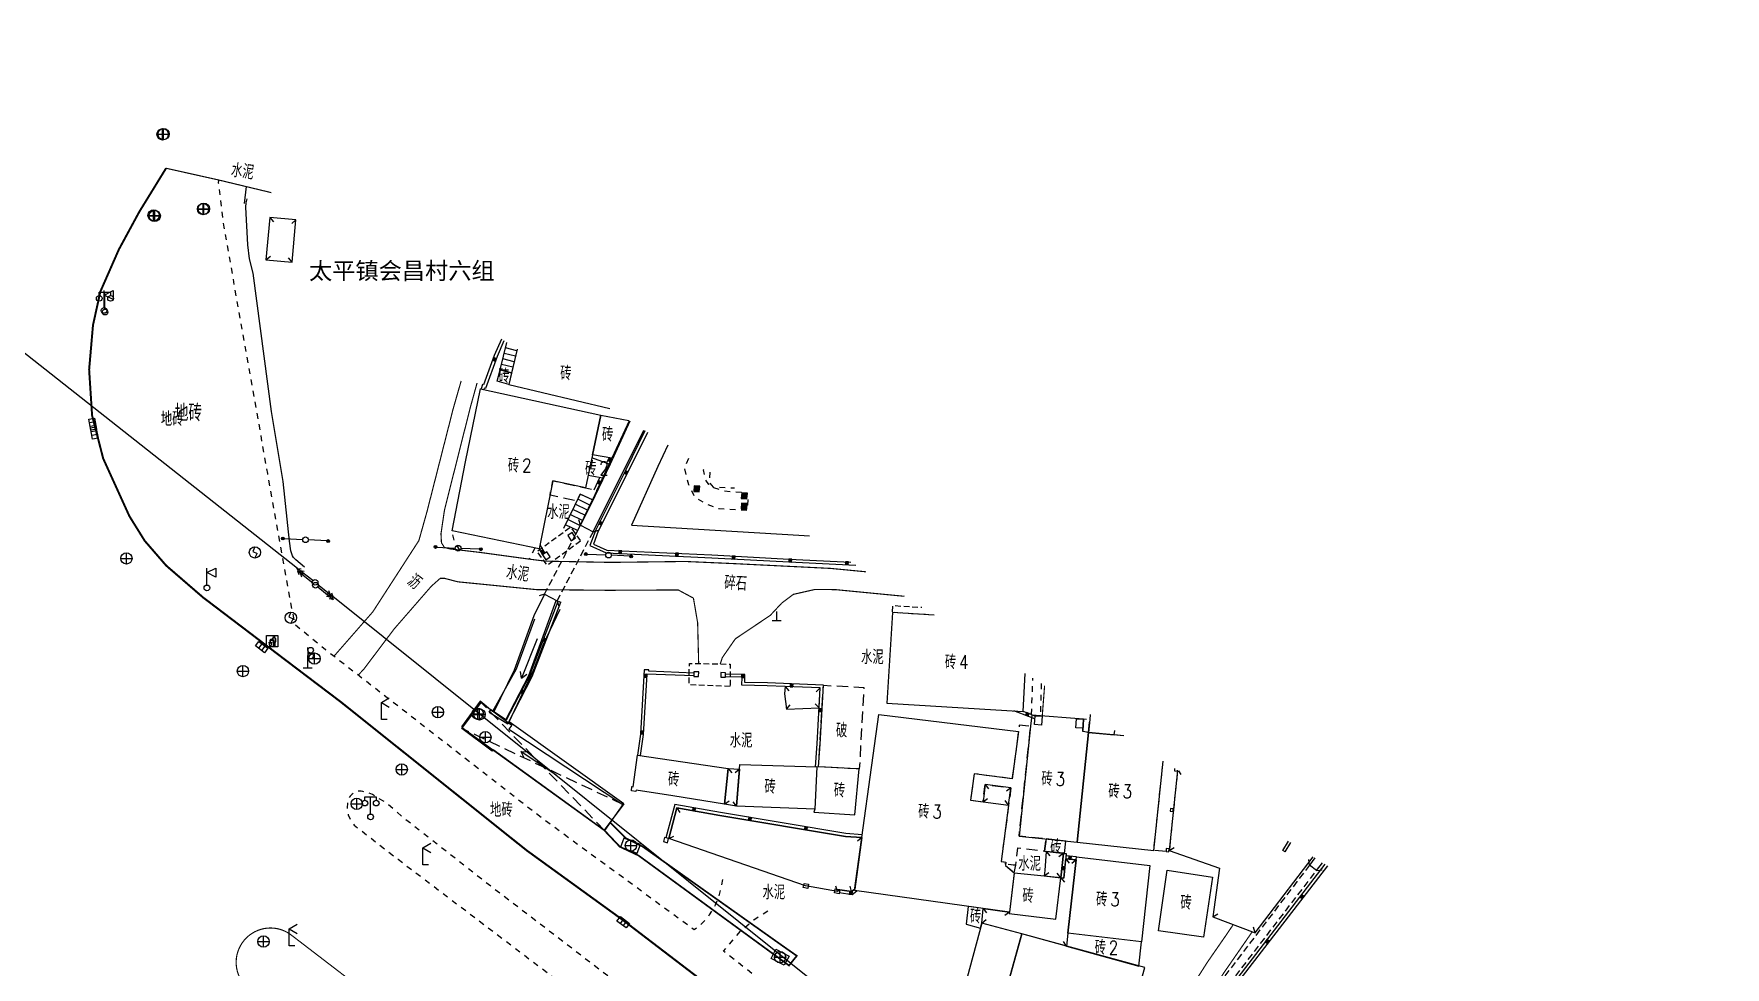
# Model space of a CAD drawing. Extents: x 5235 to 6165, y 11896 to 12757.
# Drawn here: x 5495.2 to 5644.3, y 12535.1 to 12617.3 of the extents above; entities that cross this region are included whole.
import ezdxf
from ezdxf.enums import TextEntityAlignment as Align

# ---------------------------------------------------------------- set-up
doc = ezdxf.new("R2010")
doc.units = 0
doc.header["$LTSCALE"] = 0.5
for name, pattern in [('X1', [5, 4, -1]), ('X3', [5, 4, -1]), ('X31', [1.8, 1.2, -0.6]), ('X32', [1.5, 1, -0.5]), ('X5', [3, 2, -1]), ('X6', [2, 1, -1])]:
    doc.linetypes.add(name, pattern=pattern)
doc.layers.get('0').update_dxf_attribs({"linetype": 'CONTINUOUS'})
for name, color, linetype in [('COMPONENT', 4, 'CONTINUOUS'), ('DGX', 2, 'CONTINUOUS'), ('DLDW', 11, 'CONTINUOUS'), ('DLSS', 4, 'CONTINUOUS'), ('DMTZ', 3, 'CONTINUOUS'), ('GXYZ', 2, 'CONTINUOUS'), ('JJ', 2, 'CONTINUOUS'), ('JMD', 6, 'CONTINUOUS'), ('SXSS', 5, 'CONTINUOUS')]:
    doc.layers.add(name, color=color, linetype=linetype)
doc.styles.add('HZ', font='rs.shx', dxfattribs={"width": 0.8, "bigfont": 'hztxt.shx'})
doc.styles.add('正等线体', font='simhei.ttf')
doc.linetypes.add('10421', pattern='A,2,[150,AAA.SHX,S=1,R=0,X=0,Y=1],1e-11', length=2)
doc.linetypes.add('10422', pattern='A,2,[150,AAA.SHX,S=1,R=0,X=0,Y=1],2,[177,AAA.SHX,S=1,R=0,X=0,Y=0.8],1e-09', length=4)
doc.linetypes.add('833', pattern='A,2,[150,AAA.SHX,S=0.8,R=0,X=0,Y=0.8],2,[150,AAA.SHX,S=2,R=0,X=0,Y=2],1e-11', length=4)

# ---------------------------------------------------------------- blocks, each defined once
blk = doc.blocks.new('gc041')
for p, q in [((-1, 0.5), (1, 0.5)), ((-1, -0.5), (-1, 0.5)), ((-0.33, 0.5), (-0.33, -0.5)), ((0.33, 0.5), (0.33, -0.5)), ((1, 0.5), (1, -0.5)), ((1, -0.5), (-1, -0.5))]:
    blk.add_line(p, q)
blk = doc.blocks.new('gc043')
for p, q in [((-1, 0), (1, 0)), ((0, -1), (0, 1))]:
    blk.add_line(p, q)
blk.add_circle((0, 0), 1)
blk = doc.blocks.new('GC097')
for p, q in [((-1, 2.92), (-1, 3.52)), ((-1, 3.52), (1, 3.52)), ((0, 0.52), (0, 3.52)), ((1, 3.52), (1, 2.92))]:
    blk.add_line(p, q)
for centre in [(-1, 2.42), (0.01, 0), (1, 2.42)]:
    blk.add_circle(centre, 0.5)
blk = doc.blocks.new('GC052')
for p, q in [((0, 3), (1.38, 3.81)), ((0, 0), (0, 3)), ((0, 3), (1.38, 2.19)), ((1, 0), (0, 0))]:
    blk.add_line(p, q)
blk = doc.blocks.new('gc013a')
at = {"linetype": 'Continuous'}
blk.add_line((0.5, 0), (4, 0), dxfattribs=at)
at = {"linetype": 'Continuous', "flags": 128}
for points in [[(2.77, 0.35), (3.38, 0), (2.77, -0.35)], [(3.39, 0.35), (4, 0), (3.39, -0.35)]]:
    blk.add_lwpolyline(points, dxfattribs=at)
blk = doc.blocks.new('gc170')
at = {"linetype": 'Continuous'}
blk.add_circle((0, 0), 0.5, dxfattribs=at)
blk = doc.blocks.new('gcbj0305')
for points in [[(-1.01, 1.01), (1.01, 1.01), (1.01, -1.01), (-1.01, -1.01)], [(-0.47, 0.01), (-0.39, -0.06), (-0.31, 0.01), (-0.39, 0.09)], [(0.13, 0.3), (0.13, -0.79), (0.15, -0.85), (0.24, -0.85), (0.28, -0.8), (0.28, -0.15), (0.33, -0.15), (0.33, -0.8), (0.36, -0.85), (0.44, -0.85), (0.49, -0.8), (0.49, 0.3), (0.52, 0.3), (0.52, -0.11), (0.55, -0.14), (0.6, -0.14), (0.64, -0.09), (0.64, 0.43), (0.53, 0.54), (0.14, 0.54), (0.03, 0.45), (-0.06, 0.26), (-0.33, 0.26), (-0.36, 0.24), (-0.36, 0.18), (-0.34, 0.15), (-0.01, 0.14), (0.11, 0.31)], [(-0.4, -0.13), (-0.31, -0.2), (-0.25, -0.13), (-0.33, -0.06)], [(-0.4, -0.25), (-0.3, -0.25), (-0.3, -0.35), (-0.4, -0.35)]]:
    blk.add_lwpolyline(points, close=True)
blk.add_lwpolyline([(-0.6, -0.18), (-0.47, -0.82), (-0.21, -0.82), (-0.09, -0.16)])
blk.add_circle((0.3, 0.72), 0.128)
blk = doc.blocks.new('gc050')
for p, q in [((0, 1), (-0.38, 0.18)), ((-0.38, 0.18), (0.38, -0.18)), ((0, -1), (0.38, -0.18))]:
    blk.add_line(p, q)
blk.add_circle((0, 0), 1)
blk = doc.blocks.new('gc299')
for points in [[(0, 3.1), (0, 3.6)], [(0, 3.1), (0, 2.1)], [(-0.8, 0), (0, 0), (0.8, 0)], [(0, 1.6), (0, 2.1)], [(0, 0), (0, 1.6)]]:
    blk.add_lwpolyline(points)
for centre in [(0.5, 3.1), (0.5, 2.1)]:
    blk.add_circle(centre, 0.5)
blk = doc.blocks.new('gc019')
for p, q in [((0, 0.5), (0, 3.5)), ((0, 2.7), (1.6, 3.5)), ((1.6, 3.5), (1.6, 1.9)), ((1.6, 1.9), (0, 2.7))]:
    blk.add_line(p, q)
blk.add_circle((0, 0), 0.5)
blk = doc.blocks.new('gc013c')
at = {"linetype": 'Continuous'}
h = blk.add_hatch(color=256, dxfattribs=at)
edge = h.paths.add_edge_path()
edge.add_arc((4, 0), 0.25, 0, 360)
at = {"linetype": 'Continuous', "flags": 128}
blk.add_lwpolyline([(3.75, 0), (0.5, 0)], dxfattribs=at)
at = {"linetype": 'Continuous'}
blk.add_circle((4, 0), 0.25, dxfattribs=at)
blk = doc.blocks.new('gc002')
at = {"linetype": 'Continuous'}
blk.add_hatch(color=256, dxfattribs=at).paths.add_polyline_path([(0.5, 0.5), (-0.5, 0.5), (-0.5, -0.5), (0.5, -0.5)])
blk.add_lwpolyline([(-0.5, -0.5), (0.5, -0.5), (0.5, 0.5), (-0.5, 0.5), (-0.5, -0.5)])
blk = doc.blocks.new('gc111')
for p, q in [((-0.8, 0), (0.8, 0)), ((0, 0), (0, 1.6))]:
    blk.add_line(p, q)
blk = doc.blocks.new('gc086')
for q in [(6.46, 0.6), (6.46, -0.6)]:
    blk.add_line((7.5, 0), q)
blk.add_lwpolyline([(0, 0), (7.5, 0)])

msp = doc.modelspace()

# ---------------------------------------------------------------- linework, layer by layer
at = {"layer": 'DGX', "color": 2, "linetype": 'Continuous', "elevation": 523.5, "flags": 128}
msp.add_lwpolyline([(5513.94, 12603.88), (5513.77, 12602.37)], dxfattribs=at)
at = {"layer": 'DLSS', "linetype": 'Continuous', "flags": 128}
msp.add_lwpolyline([(5553.95, 12534.02, 0.175, 0.175, 0), (5551.28, 12536.06, 0.175, 0.175, 0), (5547.12, 12539.24, 0.175, 0.175, 0), (5538.64, 12545.38, 0.175, 0.175, 0), (5522.28, 12558.45, 0.175, 0.175, 0), (5516.87, 12562.55, 0.175, 0.175, 0), (5510.13, 12567.67, 0.175, 0.175, 0), (5506.89, 12570.47, 0.175, 0.175, 0), (5505, 12572.65, 0.175, 0.175, 0), (5503.65, 12574.82, 0.175, 0.175, 0), (5501.34, 12579.9, 0.175, 0.175, 0), (5500.36, 12583.71, 0.175, 0.175, 0), (5500.1, 12587.74, 0.175, 0.175, 0), (5500.44, 12591.66, 0.175, 0.175, 0), (5501.09, 12594.62, 0.175, 0.175, 0), (5502.72, 12598.33, 0.175, 0.175, 0), (5504.52, 12601.65, 0.175, 0.175, 0), (5506.88, 12605.49, 0.175, 0.175, 0), (5506.88, 12605.49, 0, 0, 0)], format="xyseb", dxfattribs=at)
at = {"layer": 'DLSS', "linetype": 'Continuous', "const_width": 0.1, "flags": 128}
for points in [[(5506.88, 12605.49), (5511.54, 12604.45), (5516.16, 12603.34)], [(5529.16, 12572.67), (5529.87, 12575.2), (5532.19, 12584.31), (5532.89, 12586.75)], [(5521.67, 12562.47), (5525.1, 12566.39), (5529.16, 12572.67)], [(5546.04, 12570.75), (5540.31, 12570.86), (5538.87, 12571.04), (5534.55, 12571.63), (5531.81, 12571.95)], [(5523.81, 12560.81), (5524.31, 12561.34), (5526.98, 12564.88), (5530.26, 12568.65), (5531.04, 12569.34), (5531.44, 12569.34), (5532.58, 12569.04), (5539.52, 12568.35), (5545.87, 12568.29), (5545.87, 12568.29), (5552.02, 12568.32), (5553.36, 12567.6)], [(5571.96, 12567.76), (5565.87, 12568.35), (5564.05, 12568.36), (5562.16, 12567.93), (5561.14, 12567.16), (5560.13, 12566.08), (5557.05, 12564.01), (5555.9, 12562.35), (5555.72, 12561.79)], [(5553.36, 12567.6), (5553.73, 12565.43), (5553.82, 12561.83)], [(5600.94, 12538.83), (5600.24, 12537.8), (5598.65, 12535.5), (5595.25, 12530.15), (5594.67, 12529.16), (5594.08, 12528.38), (5591.7, 12525.63), (5589.95, 12523.71)]]:
    msp.add_lwpolyline(points, dxfattribs=at)
at = {"layer": 'DLSS', "linetype": 'X6', "flags": 128}
for points in [[(5555.93, 12542.81), (5555.59, 12541.32), (5555.28, 12540.54), (5554.76, 12539.68), (5554.23, 12539.04), (5553.43, 12538.36), (5540.21, 12548.05), (5520.94, 12563.04), (5518.24, 12565.26), (5517.12, 12571.33), (5515.84, 12578.59), (5512, 12600.3), (5511.51, 12604.18), (5511.54, 12604.45)], [(5552.93, 12579.9), (5552.54, 12579.07), (5552.93, 12577.62), (5553.49, 12576.48), (5554.58, 12575.87), (5555.64, 12575.49), (5558.13, 12575.34), (5558.2, 12576.54)], [(5557.6, 12576.92), (5556.02, 12577.02), (5555.07, 12577.36), (5554.72, 12577.62), (5554.41, 12578.05), (5554.25, 12578.91), (5554.3, 12579.03)], [(5554.79, 12578.71), (5554.74, 12577.81), (5555.1, 12577.39), (5556.97, 12577.32)], [(5532.76, 12571.84), (5532.29, 12572.62), (5532.13, 12573.25), (5532.09, 12573.54)], [(5539.38, 12572), (5538.87, 12571.04)], [(5583.15, 12557.34), (5583.28, 12560.55)], [(5584.01, 12560.08), (5583.94, 12557.23)], [(5581.94, 12515.8), (5581.01, 12516.72), (5574.37, 12522.11), (5556.01, 12536.48), (5557.61, 12538.35), (5558.68, 12539.24), (5559.99, 12540.1)]]:
    msp.add_lwpolyline(points, dxfattribs=at)
at = {"layer": 'DLSS', "linetype": 'X3', "const_width": 0.1, "flags": 128}
for points in [[(5534.29, 12586.56), (5533.7, 12584.43), (5531.42, 12575.38), (5531.11, 12573.28), (5531.15, 12572.49), (5531.4, 12572.08), (5531.81, 12571.95)], [(5568.58, 12569.92), (5565.45, 12570.22), (5556.76, 12570.65), (5552.64, 12570.83), (5546.04, 12570.75)], [(5584.1, 12557.19), (5584.31, 12559.89)], [(5602.62, 12538.21), (5601.66, 12536.82), (5600.09, 12534.55), (5596.67, 12529.14), (5593.02, 12524.51), (5589.14, 12520.26)]]:
    msp.add_lwpolyline(points, dxfattribs=at)
at = {"layer": 'DLSS', "linetype": 'X6', "flags": 128}
msp.add_lwpolyline([(5714.28, 12401.33), (5723.07, 12394.55), (5723.28, 12394.42), (5723.5, 12394.3), (5723.66, 12394.24), (5723.9, 12394.19), (5724.31, 12394.16), (5724.56, 12394.16), (5724.75, 12394.18), (5724.84, 12394.22), (5725.02, 12394.37), (5725.27, 12394.64), (5725.47, 12394.92), (5725.6, 12395.26), (5725.65, 12395.52), (5725.64, 12395.83), (5725.56, 12396.31), (5725.47, 12396.58), (5724.96, 12397.02), (5722.67, 12398.74), (5717.81, 12402.47), (5708.02, 12410.01), (5696.53, 12418.82), (5680.31, 12431.11), (5663.59, 12444.08), (5647.77, 12456.19), (5634.26, 12466.55), (5620.79, 12477.29), (5575.97, 12511.19), (5535.58, 12542.14), (5527.97, 12548.11), (5526.24, 12549.59), (5525.06, 12550.28), (5524.79, 12550.4), (5524.43, 12550.51), (5524.23, 12550.56), (5524.07, 12550.58), (5523.94, 12550.6), (5523.84, 12550.59), (5523.64, 12550.53), (5523.39, 12550.4), (5523.27, 12550.32), (5523.1, 12550.14), (5522.93, 12549.84), (5522.86, 12549.62), (5522.84, 12549.1), (5522.88, 12548.75), (5522.93, 12548.49), (5523.1, 12548.13), (5523.3, 12547.8), (5523.47, 12547.6), (5523.97, 12547.19), (5527.33, 12544.58), (5551.2, 12526.45), (5574.5, 12508.57), (5632.23, 12464.27), (5647.76, 12452.45), (5678.71, 12428.77)], close=True, dxfattribs=at)
at = {"layer": 'DLSS', "linetype": 'Continuous', "const_width": 0.1, "elevation": 521.68, "flags": 128}
msp.add_lwpolyline([(5711.52, 12381.77, 1.029139), (5715.17, 12386.63), (5518, 12537.84, 1.032998), (5514.32, 12533.04)], format="xyb", close=True, dxfattribs=at)
at = {"layer": 'DMTZ', "linetype": '10421', "flags": 128}
msp.add_lwpolyline([(5519.09, 12570.32), (5518.31, 12570.97), (5518.12, 12571.17), (5518.01, 12571.34), (5517.88, 12571.77), (5517.76, 12572.62), (5517.21, 12577.87), (5516.16, 12584.05), (5514.57, 12596.25), (5514.24, 12597.51), (5514.08, 12598.75), (5513.91, 12602.06), (5513.94, 12602.43), (5514.03, 12602.8)], dxfattribs=at)
at = {"layer": 'GXYZ', "linetype": 'Continuous'}
for p, q in [((5518.45, 12570.22), (5458.68, 12617.34)), ((5569.26, 12529.55), (5521.58, 12567.74))]:
    msp.add_line(p, q, dxfattribs=at)
at = {"layer": 'GXYZ', "linetype": 'Continuous', "flags": 128}
for points in [[(5546.94, 12545.65), (5548.39, 12545.11), (5548.68, 12545.89), (5547.23, 12546.43)], [(5560.62, 12536.65), (5561.79, 12536.05), (5561.37, 12535.24), (5560.21, 12535.84)]]:
    msp.add_lwpolyline(points, close=True, dxfattribs=at)
at = {"layer": 'JMD', "linetype": 'Continuous'}
for p, q in [((5516.04, 12601.16), (5516.36, 12600.77)), ((5518.33, 12600.94), (5517.95, 12600.62)), ((5515.68, 12597.43), (5516.07, 12597.75)), ((5517.98, 12597.21), (5517.66, 12597.6)), ((5537.56, 12588.44), (5536.56, 12588.68)), ((5537.68, 12588.93), (5536.67, 12589.17)), ((5537.8, 12589.41), (5536.79, 12589.65)), ((5537.33, 12587.47), (5536.32, 12587.71)), ((5537.45, 12587.95), (5536.44, 12588.19)), ((5544.45, 12576.25), (5543.37, 12576.77)), ((5543.8, 12574.9), (5542.72, 12575.42)), ((5544.01, 12575.35), (5542.94, 12575.87)), ((5544.23, 12575.8), (5543.16, 12576.32)), ((5543.14, 12573.55), (5542.07, 12574.07)), ((5543.36, 12574), (5542.29, 12574.52)), ((5543.58, 12574.45), (5542.5, 12574.97)), ((5561.43, 12559.81), (5561.77, 12559.44)), ((5564.54, 12559.68), (5564.17, 12559.35)), ((5561.55, 12557.81), (5561.87, 12558.19)), ((5564.44, 12557.93), (5564.09, 12558.29)), ((5556.43, 12552.59), (5556.75, 12552.21)), ((5557.43, 12552.51), (5557.05, 12552.19)), ((5596.1, 12552.38), (5596.31, 12552.04)), ((5578.88, 12549.65), (5579.27, 12549.95)), ((5579.07, 12551.17), (5579.37, 12550.78)), ((5581.34, 12550.89), (5580.94, 12550.59)), ((5551.91, 12549.12), (5552.17, 12548.7)), ((5556.1, 12549.44), (5556.5, 12549.74)), ((5557.16, 12549.25), (5556.86, 12549.64)), ((5581.14, 12549.35), (5580.83, 12549.75)), ((5551.18, 12546.41), (5551.63, 12546.63)), ((5568.2, 12546.49), (5567.81, 12546.17)), ((5595.29, 12545.37), (5595.72, 12545.63)), ((5584.46, 12545.28), (5584.78, 12544.9)), ((5585.96, 12545.11), (5585.57, 12544.79)), ((5586.17, 12544.63), (5586.48, 12544.25)), ((5587.09, 12544.54), (5586.7, 12544.22)), ((5584.28, 12543.11), (5584.67, 12543.42)), ((5585.74, 12542.96), (5585.42, 12543.35)), ((5585.74, 12542.96), (5586.05, 12542.57)), ((5566.07, 12541.73), (5565.91, 12542.2)), ((5567.28, 12541.73), (5567.16, 12542.22)), ((5578.89, 12540.25), (5579.2, 12539.86)), ((5581.21, 12539.93), (5580.81, 12539.63)), ((5599.14, 12539.51), (5599.57, 12539.76)), ((5578.78, 12538.94), (5579.15, 12539.28)), ((5602.86, 12538.11), (5602.72, 12538.59)), ((5586.24, 12536.93), (5585.96, 12537.34))]:
    msp.add_line(p, q, dxfattribs=at)
at = {"layer": 'JMD', "linetype": 'Continuous', "flags": 128}
for points in [[(5517.98, 12597.21), (5518.33, 12600.94), (5516.04, 12601.16), (5515.68, 12597.43)], [(5537.09, 12586.44), (5536.06, 12586.72), (5536.32, 12587.71), (5537.33, 12587.47)], [(5539.76, 12571.95), (5532.09, 12573.54), (5533.28, 12579.62), (5534.59, 12586.05), (5545.21, 12583.73), (5544.46, 12580.24), (5543.84, 12577.31), (5540.97, 12577.95)], [(5544.08, 12578.45), (5545.37, 12578.19), (5545.93, 12579.41), (5544.41, 12579.96)], [(5542.59, 12572.66), (5542.97, 12572.91), (5542.67, 12573.37), (5542.29, 12573.11)], [(5540.36, 12570.98), (5540.74, 12571.23), (5540.44, 12571.68), (5540.06, 12571.43)], [(5553.39, 12561.1), (5553.39, 12560.7), (5553.82, 12560.68), (5553.83, 12561.09)], [(5555.77, 12561.05), (5555.77, 12560.64), (5556.19, 12560.63), (5556.2, 12561.03)], [(5564.54, 12559.68), (5561.43, 12559.81), (5561.39, 12559.16), (5561.55, 12557.81), (5564.45, 12557.92)], [(5580.48, 12544.38), (5580.89, 12544.34), (5580.85, 12544.04), (5581.64, 12543.39), (5581.21, 12539.93), (5567.56, 12541.82), (5569.71, 12557.33), (5582, 12555.83), (5581.44, 12551.68), (5578.09, 12552.12), (5577.78, 12549.79), (5578.88, 12549.65), (5581.14, 12549.35), (5580.48, 12544.38)], [(5582.06, 12546.62), (5587.17, 12546.08), (5588.18, 12555.77), (5587.67, 12555.85), (5587.75, 12556.93), (5583.18, 12557.29), (5583.08, 12556.31)], [(5583.47, 12557.24), (5584.1, 12557.19), (5584.04, 12556.41), (5583.41, 12556.46)], [(5587.12, 12556.96), (5587.75, 12556.92), (5587.69, 12556.14), (5587.06, 12556.18)], [(5556.1, 12549.44), (5551.54, 12550.17), (5548.31, 12550.67), (5548.29, 12550.57), (5547.9, 12550.62), (5547.94, 12550.99), (5548.05, 12550.98), (5548.43, 12553.77), (5556.43, 12552.59)], [(5557.16, 12549.25), (5557.46, 12552.95), (5564.24, 12552.74), (5564.07, 12549)], [(5556.1, 12549.44), (5556.43, 12552.59), (5557.43, 12552.51), (5557.16, 12549.25)], [(5567.98, 12552.54), (5567.69, 12552.56), (5565.6, 12552.67), (5564.24, 12552.74), (5564.24, 12552.74), (5564.07, 12549), (5563.97, 12548.74), (5567.59, 12548.51)], [(5578.88, 12549.65), (5581.14, 12549.35), (5581.34, 12550.89), (5579.07, 12551.17)], [(5567.58, 12541.96), (5567.28, 12541.73), (5566.25, 12541.88), (5566.25, 12541.88), (5566.07, 12541.73), (5563.23, 12542.23), (5551.18, 12546.41), (5551.18, 12546.41), (5551.91, 12549.12), (5555.7, 12548.45), (5566.77, 12546.6), (5568.2, 12546.49)], [(5595.63, 12548.79), (5595.65, 12549.04), (5595.41, 12549.06), (5595.38, 12548.81)], [(5550.82, 12546.5), (5550.72, 12546.14), (5551.07, 12546.04), (5551.17, 12546.41)], [(5584.31, 12545.3), (5586.05, 12545.1), (5586.18, 12546.18), (5584.44, 12546.37)], [(5595.26, 12545.24), (5595.28, 12545.49), (5595.03, 12545.52), (5595.01, 12545.27)], [(5581.21, 12539.93), (5581.2, 12539.81), (5585.29, 12539.31), (5585.74, 12542.96), (5585.99, 12542.93), (5586.17, 12544.63), (5587.09, 12544.54), (5586.37, 12538.06), (5586.24, 12536.93), (5582.31, 12538.01), (5578.78, 12538.94), (5578.78, 12538.94), (5578.78, 12538.94), (5578.89, 12540.25)], [(5584.46, 12545.28), (5584.33, 12543.6), (5584.28, 12543.11), (5585.74, 12542.96), (5585.96, 12545.11)], [(5593.58, 12544.04), (5592.85, 12537.31), (5586.37, 12538.06), (5587.12, 12544.79)], [(5563.03, 12542.09), (5563.11, 12542.46), (5563.5, 12542.38), (5563.43, 12542.01)], [(5585.74, 12542.96), (5581.64, 12543.37), (5581.21, 12539.93), (5581.2, 12539.81), (5585.29, 12539.31), (5585.74, 12542.96)], [(5595.12, 12543.63), (5599.1, 12543.02), (5598.32, 12537.73), (5594.34, 12538.27)], [(5565.79, 12541.62), (5565.86, 12541.99), (5566.26, 12541.92), (5566.19, 12541.54)], [(5577.39, 12538.87), (5578.66, 12538.5), (5578.78, 12538.94), (5578.89, 12540.25), (5577.58, 12540.43)], [(5576.19, 12529.37), (5578.83, 12528.66), (5579.05, 12529.46), (5579.86, 12529.24), (5582.31, 12538.01), (5578.78, 12538.94)], [(5579.81, 12529.06), (5590.68, 12526.22), (5593.13, 12535.03), (5582.31, 12538.01)], [(5592.62, 12535.17), (5592.85, 12537.31), (5586.37, 12538.06), (5586.24, 12536.93)]]:
    msp.add_lwpolyline(points, close=True, dxfattribs=at)
at = {"layer": 'JMD', "color": 7, "linetype": 'Continuous', "flags": 128}
for points in [[(5536.43, 12590.42), (5535.81, 12588.98), (5534.87, 12586.39), (5534.76, 12586.42), (5534.65, 12586.04)], [(5549.09, 12582.35), (5547.4, 12578.92), (5544.75, 12573.61), (5544.23, 12572.23), (5545.68, 12571.59), (5554.97, 12571.16), (5561.79, 12570.79), (5567.66, 12570.51)], [(5545.93, 12579.41), (5546.18, 12579.94)], [(5544.85, 12577.09), (5545.37, 12578.19)], [(5539.76, 12571.95), (5540.06, 12571.43)], [(5535.37, 12557.56), (5536.99, 12556.53), (5539.16, 12560.69), (5541.67, 12567.24)], [(5553.39, 12560.99), (5549.42, 12561.16), (5549.42, 12561.28), (5549.03, 12561.29), (5548.68, 12555.61), (5548.43, 12553.77)], [(5564.38, 12552.73), (5564.52, 12554.73), (5564.81, 12559.92), (5559.88, 12560.13), (5557.88, 12560.17), (5557.89, 12560.86), (5556.2, 12560.9)], [(5583.46, 12557.21), (5583.08, 12557.37), (5582.41, 12557.62)], [(5568.24, 12546.74), (5566.8, 12546.85), (5555.74, 12548.7), (5551.72, 12549.4), (5550.94, 12546.47)], [(5605.52, 12545.23), (5606.02, 12546.05)], [(5585.96, 12545.11), (5585.74, 12542.96)], [(5587.12, 12544.79), (5586.19, 12544.88)], [(5609.02, 12544.14), (5601.33, 12534.15), (5597.78, 12529.55), (5591.3, 12521.1), (5588.66, 12517.69)], [(5566.2, 12541.64), (5567.35, 12541.47), (5567.77, 12541.79)]]:
    msp.add_lwpolyline(points, dxfattribs=at)
at = {"layer": 'JMD', "linetype": 'Continuous', "flags": 128}
for points in [[(5536.64, 12590.28), (5536.05, 12588.89), (5535.03, 12586.09), (5534.93, 12586.12), (5534.89, 12585.99)], [(5536.32, 12587.71), (5536.9, 12590.12)], [(5537.83, 12589.53), (5537.09, 12586.44), (5545.99, 12584.32)], [(5537.82, 12589.53), (5537.33, 12587.47)], [(5547.69, 12583.24), (5546.18, 12579.94), (5544.46, 12580.24), (5545.21, 12583.73), (5547.67, 12583.25)], [(5549.3, 12582.21), (5547.63, 12578.81), (5544.97, 12573.51), (5544.55, 12572.36), (5545.73, 12571.84), (5554.98, 12571.41), (5561.8, 12571.04), (5567.24, 12570.78)], [(5545.7, 12579.49), (5545.93, 12579.98)], [(5544.6, 12577.14), (5545.12, 12578.24)], [(5543.37, 12576.77), (5541.91, 12573.74)], [(5542.98, 12573.22), (5544.45, 12576.25)], [(5539.83, 12572.32), (5540.27, 12571.57)], [(5535.37, 12557.56), (5535.51, 12557.77), (5536.89, 12556.88), (5538.93, 12560.8), (5541.44, 12567.33), (5541.67, 12567.24)], [(5574.57, 12566.1), (5570.9, 12566.33), (5570.4, 12558.34), (5582.41, 12557.61), (5582.61, 12560.97)], [(5553.39, 12560.74), (5549.26, 12560.91), (5548.93, 12555.58), (5548.67, 12553.73)], [(5564.13, 12552.74), (5564.27, 12554.75), (5564.54, 12559.68), (5559.87, 12559.88), (5557.63, 12559.92), (5557.64, 12560.62), (5556.19, 12560.65)], [(5583.45, 12556.95), (5582.99, 12557.14), (5581.61, 12557.66)], [(5588.32, 12557.33), (5588.29, 12556.89), (5588.18, 12555.77), (5590.44, 12555.54), (5590.51, 12555.94)], [(5591.28, 12555.45), (5588.18, 12555.77), (5587.17, 12546.08), (5593.93, 12545.37), (5594.76, 12553.23)], [(5591.28, 12555.45), (5590.44, 12555.54), (5590.51, 12555.94)], [(5596.03, 12552.42), (5595.29, 12545.37), (5599.73, 12543.79), (5599.14, 12539.51), (5602.86, 12538.11), (5607.99, 12544.8)], [(5595.77, 12552.58), (5595.75, 12552.39), (5596.01, 12552.36), (5596.01, 12552.43)], [(5568.2, 12546.49), (5566.77, 12546.6), (5555.7, 12548.45), (5551.91, 12549.12), (5551.18, 12546.41), (5551.18, 12546.41), (5551.17, 12546.41)], [(5605.52, 12545.23), (5605.31, 12545.36), (5605.81, 12546.18)], [(5586.05, 12545.1), (5586.21, 12545.08), (5585.99, 12542.93), (5585.74, 12542.96)], [(5587.09, 12544.54), (5586.17, 12544.63)], [(5609.23, 12544), (5601.53, 12534), (5597.98, 12529.4), (5591.5, 12520.95), (5588.8, 12517.46)], [(5566.25, 12541.88), (5567.28, 12541.73), (5567.58, 12541.96)]]:
    msp.add_lwpolyline(points, dxfattribs=at)
at = {"layer": 'JMD', "linetype": 'X5', "flags": 128}
for points in [[(5544.85, 12577.09), (5544.45, 12576.25), (5543.37, 12576.77), (5543.08, 12576.17), (5540.72, 12576.68), (5540.97, 12577.95), (5543.84, 12577.31)], [(5567.98, 12552.54), (5564.38, 12552.73), (5564.52, 12554.73), (5564.81, 12559.92), (5568.38, 12559.73), (5567.98, 12552.54)], [(5581.44, 12551.68), (5579.16, 12551.98), (5579.16, 12551.98), (5578.09, 12552.12), (5577.78, 12549.79), (5578.88, 12549.65), (5579.07, 12551.17), (5581.34, 12550.89), (5581.14, 12549.35), (5580.48, 12544.38), (5580.89, 12544.34), (5580.87, 12544.2), (5580.87, 12544.2), (5581.76, 12544.05), (5581.94, 12545.59), (5584.31, 12545.3), (5584.44, 12546.37), (5582.06, 12546.62), (5583.08, 12556.31), (5582.08, 12556.41), (5582, 12555.83)], [(5587.75, 12556.93), (5587.67, 12555.85), (5588.18, 12555.77), (5588.29, 12556.89)], [(5581.64, 12543.39), (5581.76, 12544.05), (5580.87, 12544.2), (5580.85, 12544.04), (5581.64, 12543.39)]]:
    msp.add_lwpolyline(points, close=True, dxfattribs=at)
at = {"layer": 'JMD', "linetype": 'X32', "flags": 128}
msp.add_lwpolyline([(5543.41, 12572.63), (5540.47, 12570.49), (5539.57, 12571.72), (5542.51, 12573.86)], close=True, dxfattribs=at)
for points in [[(5574.57, 12566.1), (5570.9, 12566.33), (5570.94, 12566.95), (5573.49, 12566.79)], [(5556.59, 12559.82), (5552.99, 12559.95), (5553, 12561.85), (5556.61, 12561.78), (5556.59, 12559.82)]]:
    msp.add_lwpolyline(points, dxfattribs=at)
at = {"layer": 'JMD', "linetype": 'X5', "flags": 128}
msp.add_lwpolyline([(5596.03, 12552.42), (5595.28, 12545.23), (5593.93, 12545.37), (5594.76, 12553.23)], dxfattribs=at)
at = {"layer": 'SXSS', "linetype": 'Continuous'}
for p, q in [((5543.4, 12574.02), (5543.25, 12574.5)), ((5543.4, 12574.02), (5544.51, 12573.44)), ((5544.51, 12573.44), (5544.99, 12573.59)), ((5540.23, 12567.94), (5539.75, 12567.79)), ((5540.23, 12567.94), (5541.34, 12567.36)), ((5541.34, 12567.36), (5541.49, 12566.88)), ((5607.66, 12544.07), (5607.6, 12544.57)), ((5608.27, 12543.58), (5607.66, 12544.07)), ((5608.27, 12543.58), (5608.76, 12543.64))]:
    msp.add_line(p, q, dxfattribs=at)
at = {"layer": 'SXSS', "linetype": 'X5'}
for p, q in [((5545.51, 12547.13), (5534.66, 12558.41)), ((5547.14, 12549.41), (5532.94, 12556.11))]:
    msp.add_line(p, q, dxfattribs=at)
at = {"layer": 'SXSS', "linetype": '10422', "flags": 128}
for points in [[(5547.76, 12583.2), (5546.03, 12579.4), (5544.66, 12576.58), (5543.4, 12574.02)], [(5544.51, 12573.44), (5549, 12582.4)], [(5551.1, 12581.07), (5550.23, 12579.21), (5547.89, 12574.02), (5562.66, 12573.16), (5563.6, 12573.09)], [(5540.23, 12567.94), (5539.28, 12566.03), (5537.57, 12561.26), (5535.78, 12557.57)], [(5536.8, 12556.81), (5538.84, 12560.79), (5541.25, 12567.39)]]:
    msp.add_lwpolyline(points, dxfattribs=at)
at = {"layer": 'SXSS', "linetype": 'X31', "flags": 128}
for points in [[(5540.23, 12567.94), (5543.4, 12574.02)], [(5544.51, 12573.44), (5541.34, 12567.36)], [(5607.66, 12544.07), (5588.02, 12518.37)], [(5588.56, 12517.88), (5608.27, 12543.58)]]:
    msp.add_lwpolyline(points, dxfattribs=at)
at = {"layer": 'SXSS', "linetype": '833', "flags": 128}
for points in [[(5537.12, 12556.69), (5539.28, 12561.3), (5540.15, 12563.55), (5541.62, 12566.63)], [(5533.01, 12556.18), (5545.48, 12547.16)], [(5547.22, 12549.47), (5537.12, 12556.69)], [(5547.22, 12549.47), (5545.48, 12547.16)]]:
    msp.add_lwpolyline(points, dxfattribs=at)
for points, elevation in [([(5539.34, 12565.76), (5537.74, 12561.33), (5535.66, 12557.62)], 523.95), ([(5534.55, 12558.51), (5532.91, 12556.25)], 523.62), ([(5535.66, 12557.62), (5534.55, 12558.51)], 523.95)]:
    msp.add_lwpolyline(points, dxfattribs=dict(at, elevation=elevation))
at = {"layer": 'SXSS', "linetype": 'Continuous', "flags": 128}
for points in [[(5535.72, 12554.24), (5535.62, 12554.11), (5532.94, 12556.11), (5534.66, 12558.41), (5537.34, 12556.4), (5537.08, 12556.06), (5547.14, 12549.41), (5545.51, 12547.13), (5535.72, 12554.24)], [(5608.14, 12544.7), (5607.66, 12544.07)], [(5608.27, 12543.58), (5608.8, 12544.28)]]:
    msp.add_lwpolyline(points, dxfattribs=at)
at = {"layer": 'SXSS', "linetype": 'Continuous', "const_width": 0.15, "flags": 128}
for points, elevation in [([(5548.51, 12544.92), (5546.87, 12545.69), (5545.48, 12547.16)], 523.23), ([(5548.9, 12545.69), (5547.41, 12546.44), (5546, 12547.85)], 523.26), ([(5561.09, 12537.04), (5562.47, 12536.07), (5561.78, 12535.22), (5560.44, 12536.2)], 523.16)]:
    msp.add_lwpolyline(points, dxfattribs=dict(at, elevation=elevation))
at = {"layer": 'SXSS', "linetype": 'X1', "const_width": 0.15, "flags": 128}
for points, elevation in [([(5561.09, 12537.04), (5548.9, 12545.69)], 523.16), ([(5560.44, 12536.2), (5548.51, 12544.92)], 523.05)]:
    msp.add_lwpolyline(points, dxfattribs=dict(at, elevation=elevation))

# ---------------------------------------------------------------- block references
at = {"layer": 'COMPONENT', "linetype": 'Continuous', "xscale": 0.5, "yscale": 0.5}
msp.add_blockref('gcbj0305', (5516.24, 12563.81), dxfattribs=at)
at = {"layer": 'DLDW', "linetype": 'Continuous', "xscale": 0.5, "yscale": 0.5}
for name, p in [('GC097', (5501.49, 12592.81, 522.94)), ('gc019', (5501.42, 12592.96)), ('gc019', (5510.48, 12568.5)), ('gc111', (5560.7, 12565.62)), ('GC097', (5524.9, 12548.32))]:
    msp.add_blockref(name, p, dxfattribs=at)
at = {"layer": 'DLSS', "linetype": 'Continuous', "xscale": 0.5, "yscale": 0.5}
for name, p in [('gc299', (5519.37, 12561.46)), ('GC052', (5525.86, 12556.9)), ('GC052', (5529.52, 12544.09)), ('GC052', (5517.73, 12536.95, 522.49))]:
    msp.add_blockref(name, p, dxfattribs=at)
at = {"layer": 'GXYZ', "linetype": 'Continuous', "xscale": 0.5, "yscale": 0.5}
for name, p in [('gc043', (5506.58, 12608.48)), ('gc043', (5506.66, 12608.5, 522.63)), ('gc043', (5510.14, 12601.89)), ('gc043', (5510.21, 12601.91, 522.87)), ('gc043', (5505.78, 12601.33)), ('gc043', (5505.88, 12601.29, 522.77)), ('gc170', (5519.17, 12572.74)), ('gc170', (5532.62, 12572)), ('gc043', (5503.38, 12571.1)), ('gc050', (5514.71, 12571.63)), ('gc170', (5545.88, 12571.39)), ('gc170', (5520.02, 12568.99)), ('gc170', (5520.05, 12568.74)), ('gc050', (5517.88, 12565.87)), ('gc043', (5513.66, 12561.17)), ('gc043', (5530.84, 12557.55)), ('gc043', (5534.35, 12557.41)), ('gc043', (5534.5, 12557.35, 523.91)), ('gc043', (5535.02, 12555.34)), ('gc043', (5527.65, 12552.5)), ('gc043', (5523.68, 12549.47)), ('gc043', (5547.85, 12545.8)), ('gc043', (5515.47, 12537.33, 522.91)), ('gc043', (5560.99, 12535.95))]:
    msp.add_blockref(name, p, dxfattribs=at)
at = {"layer": 'GXYZ', "linetype": 'Continuous', "xscale": 0.5, "yscale": 0.5, "zscale": 0.5}
for p, rotation in [((5500.41, 12582.93, 522.37), 280.4754472320281), ((5500.55, 12582.16, 522.37), 100.4754472320281), ((5515.3, 12563.28), 322.8806603589539), ((5547.17, 12539.03, 522.37), 323.2967967701358)]:
    msp.add_blockref('gc041', p, dxfattribs=dict(at, rotation=rotation))
at = {"layer": 'GXYZ', "linetype": 'Continuous'}
for name, p, xscale, yscale, rotation in [('gc013c', (5519.17, 12572.74), 0.4999999999999997, 0.4999999999999997, 176.7881684955176), ('gc013c', (5519.17, 12572.74), 0.5, 0.5, 356.8532106273419), ('gc013c', (5532.62, 12572), 0.5, 0.5, 176.8532106273418), ('gc013c', (5532.62, 12572), 0.4999999999999998, 0.4999999999999998, 357.3490468036969), ('gc013c', (5545.88, 12571.39), 0.4999999999999999, 0.4999999999999999, 177.3490468027035), ('gc013c', (5545.88, 12571.39), 0.4999999999999998, 0.4999999999999998, 356.9153412344674), ('gc013a', (5520.02, 12568.99), 0.5, 0.5, 141.9156092380663), ('gc013a', (5520.05, 12568.74), 0.4999999999999999, 0.4999999999999999, 141.6448451905785), ('gc013a', (5520.02, 12568.99), 0.5, 0.5, 321.3079097231926), ('gc013a', (5520.05, 12568.74), 0.5, 0.5, 321.3303899496231)]:
    msp.add_blockref(name, p, dxfattribs=dict(at, xscale=xscale, yscale=yscale, rotation=rotation))
at = {"layer": 'GXYZ', "linetype": 'Continuous', "xscale": 0.5, "yscale": 0.5, "zscale": 0.5}
msp.add_blockref('gc043', (5519.96, 12562.27), dxfattribs=at)
at = {"layer": 'JMD', "linetype": 'Continuous'}
for p, xscale, yscale, rotation in [((5535.82, 12588.64), 0.25, 0.25, 250.0220168272054), ((5545.97, 12579.78), 0.25, 0.25, 64.62363169782938), ((5547.42, 12578.67), 0.25, 0.25, 243.3988733120079), ((5545.05, 12577.8), 0.25, 0.25, 64.65891461547078), ((5545.18, 12574.2), 0.25, 0.25, 243.3988733120079), ((5540.04, 12571.7), 0.25, 0.25, 300.2319787805751), ((5546.91, 12571.66), 0.2499999999999998, 0.2499999999999998, 357.3393194588989), ((5551.9, 12571.43), 0.2499999999999998, 0.2499999999999998, 357.3393194588989), ((5556.9, 12571.18), 0.25, 0.25, 356.912070906117), ((5561.89, 12570.91), 0.25, 0.25, 357.2059116000758), ((5566.89, 12570.67), 0.25, 0.25, 357.2059116000758), ((5540.26, 12563.9), 0.25, 0.25, 69.01507194224762), ((5549.13, 12560.76), 0.25, 0.25, 266.4612622779087), ((5557.72, 12560.74), 0.2499999999999999, 0.2499999999999999, 178.8990703341973), ((5538.3, 12559.32), 0.25, 0.25, 62.46694955117531), ((5562.01, 12559.91), 0.25, 0.25, 177.577103108376), ((5564.56, 12557.73), 0.25, 0.25, 86.86832261498104), ((5582.79, 12557.35), 0.25, 0.25, 159.1676559548), ((5548.82, 12555.77), 0.25, 0.25, 266.4612622779087), ((5553.41, 12548.98), 0.25, 0.25, 170.0269114890104), ((5558.34, 12548.14), 0.25, 0.25, 170.4913353425339), ((5563.27, 12547.31), 0.25, 0.25, 170.4913353425339), ((5585.95, 12543.8), 0.25, 0.25, 264.0186914958884), ((5586.55, 12544.72), 0.25, 0.25, 174.0186914821311), ((5567.23, 12541.61), 0.25, 0.25, 351.6511291198393), ((5606.98, 12541.29), 0.25, 0.25, 232.4245230264249), ((5603.93, 12537.33), 0.25, 0.25, 232.4245230264249)]:
    msp.add_blockref('gc002', p, dxfattribs=dict(at, xscale=xscale, yscale=yscale, rotation=rotation))
at = {"layer": 'JMD', "linetype": 'Continuous', "rotation": 355.2160435607267}
for p, xscale, yscale, zscale in [((5553.65, 12577.24), 0.4999999999999997, 0.4999999999999997, 0.4999999999999997), ((5557.85, 12576.61), 0.4999999999999999, 0.4999999999999999, 0.4999999999999999), ((5557.83, 12575.7), 0.4999999999999999, 0.4999999999999999, 0.4999999999999999)]:
    msp.add_blockref('gc002', p, dxfattribs=dict(at, xscale=xscale, yscale=yscale, zscale=zscale))
at = {"layer": 'SXSS', "linetype": 'Continuous', "xscale": 0.5, "yscale": 0.5, "zscale": 0.5}
for p, rotation in [((5539.6, 12564.02), 248.3783069089883), ((5541.27, 12552), 146.112255057892)]:
    msp.add_blockref('gc086', p, dxfattribs=dict(at, rotation=rotation))

# ---------------------------------------------------------------- texts
at = {"linetype": 'Continuous', "style": 'HZ', "width": 0.8}
msp.add_text('地砖', height=1.5, dxfattribs=at).set_placement((5508.85, 12584.01), align=Align.MIDDLE)
at = {"layer": 'DLSS', "linetype": 'Continuous', "style": 'HZ', "width": 0.8}
for s, rotation, p in [('水泥', 352.2433, (5513.63, 12605.3)), ('沥', 321.6475, (5528.82, 12569.09)), ('水泥', 352.2433, (5537.88, 12569.85)), ('碎石', 357.1221, (5557.08, 12568.99))]:
    msp.add_text(s, height=1.25, rotation=rotation, dxfattribs=at).set_placement(p, align=Align.MIDDLE)
at = {"layer": 'DMTZ', "linetype": 'Continuous', "style": 'HZ', "width": 0.8}
for s, p in [('地砖', (5507.42, 12583.46)), ('水泥', (5541.47, 12575.26)), ('水泥', (5569.13, 12562.47)), ('水泥', (5557.56, 12555.12)), ('地砖', (5536.43, 12549)), ('水泥', (5582.99, 12544.26)), ('水泥', (5560.45, 12541.74))]:
    msp.add_text(s, height=1.25, dxfattribs=at).set_placement(p, align=Align.MIDDLE)
at = {"layer": 'JJ', "style": '正等线体'}
msp.add_text('太平镇会昌村六组', height=1.5, rotation=0.0448, dxfattribs=at).set_placement((5527.66, 12596.48), align=Align.MIDDLE)
at = {"layer": 'JMD', "linetype": 'Continuous', "style": 'HZ', "width": 0.8}
for p in [(5537.16, 12587.18), (5542.62, 12587.42), (5546.3, 12582.01), (5538.01, 12579.29), (5544.81, 12579.03), (5576.52, 12561.96), (5552.12, 12551.62), (5560.62, 12550.98), (5566.74, 12550.65), (5585.03, 12551.67), (5590.93, 12550.57), (5574.17, 12548.79), (5585.8, 12545.71), (5583.35, 12541.36), (5589.85, 12541.05), (5597.28, 12540.76), (5578.73, 12539.55), (5589.72, 12536.8)]:
    msp.add_text('砖', height=1.25, dxfattribs=at).set_placement(p, align=Align.MIDDLE_RIGHT)
for s, p in [('2', (5538.26, 12579.29)), ('2', (5545.06, 12579.03)), ('4', (5576.77, 12561.96)), ('3', (5585.28, 12551.67)), ('3', (5591.18, 12550.57)), ('3', (5574.42, 12548.79)), ('3', (5590.1, 12541.05)), ('2', (5589.97, 12536.8))]:
    msp.add_text(s, height=1.2, dxfattribs=at).set_placement(p, align=Align.MIDDLE_LEFT)
msp.add_text('破', height=1.25, dxfattribs=at).set_placement((5566.42, 12556.01), align=Align.MIDDLE)

doc.saveas('drawing.dxf')
